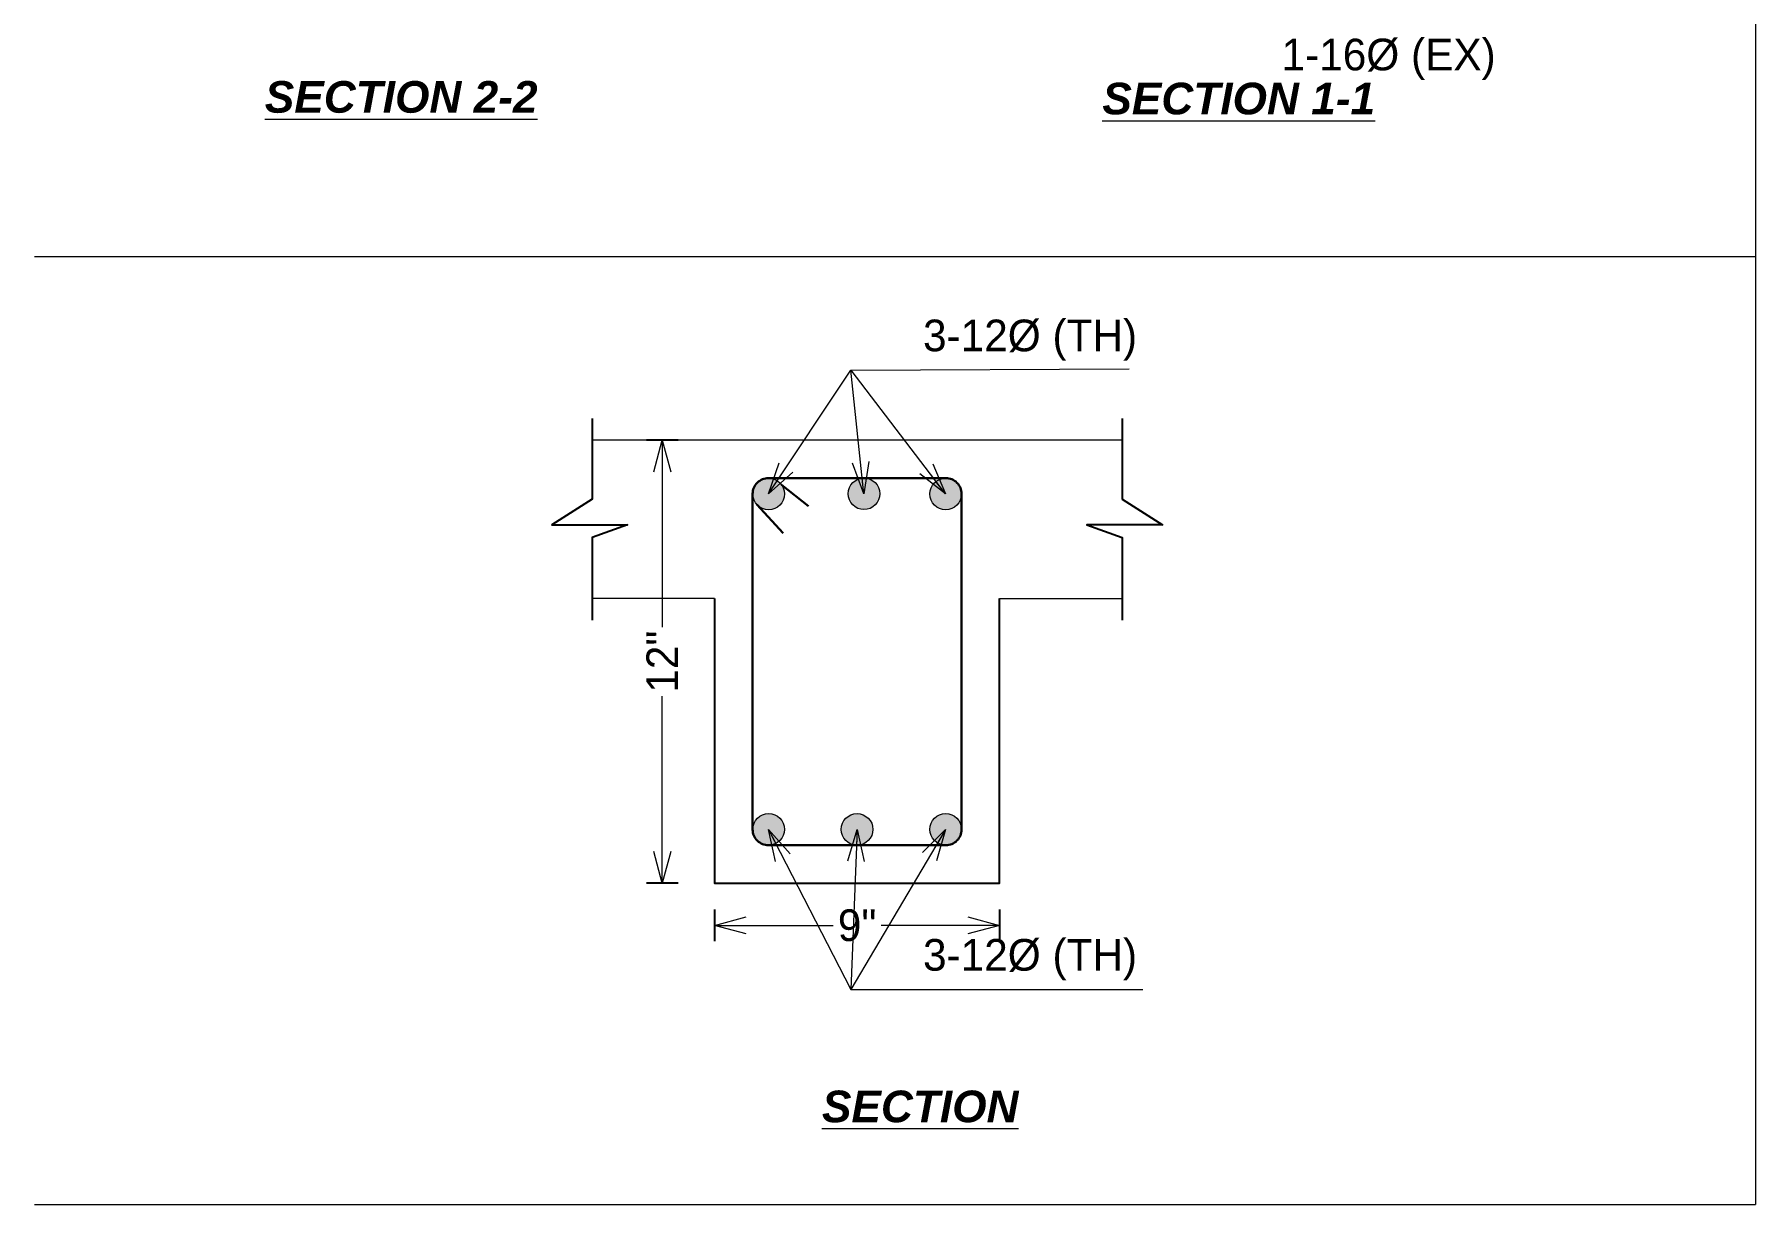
# Model space of a CAD drawing. Header units: inches. Extents: x -2812 to 9774, y -15726 to -746.
# Drawn here: x -2427.7 to -2318.9, y -15529.8 to -15455.9 of the extents above; entities that cross this region are included whole.
import ezdxf

# ---------------------------------------------------------------- set-up
doc = ezdxf.new("R2010")
doc.units = ezdxf.units.IN
doc.header["$LTSCALE"] = 17
doc.header["$MEASUREMENT"] = 0
for name, color, linetype, lineweight in [('1', 7, 'Continuous', 25), ('Hatch Pcc', 132, 'Continuous', 15), ('LIGHT', 255, 'Continuous', 5), ('Line 3', 250, 'Continuous', 18), ('Profile ele', 4, 'Continuous', 25), ('Rebar', 250, 'Continuous', 30), ('reinforcement', 2, 'Continuous', 30), ('STIRRUPS', 4, 'Continuous', 30), ('Text 1', 251, 'Continuous', 20)]:
    doc.layers.add(name, color=color, linetype=linetype, lineweight=lineweight)
doc.layers.add('Beam', color=1, linetype='Continuous')
doc.dimstyles.new('Dim 2', dxfattribs={"dimtxt": 4, "dimasz": 3, "dimexe": 2, "dimexo": 2, "dimgap": 0.09, "dimtad": 0, "dimdec": 0, "dimzin": 0, "dimdsep": 46, "dimlunit": 3, "dimtxsty": 'Standard', "dimcen": 0.09, "dimclrd": 256, "dimclre": 256, "dimclrt": 3, "dimadec": 0, "dimazin": 0, "dimtfac": 1, "dimtdec": 0, "dimtofl": 0, "dimtmove": 0, "dimatfit": 3, "dimfxl": 2, "dimfxlon": 1, "dimtolj": 1, "dimtzin": 0, "dimlwd": 5, "dimarcsym": 0})
doc.dimstyles.new('Extra Dim 2 small', dxfattribs={"dimtxt": 1, "dimasz": 1, "dimexe": 0.5, "dimexo": 0.5, "dimgap": 0.09, "dimtad": 0, "dimdec": 0, "dimzin": 0, "dimdsep": 46, "dimlunit": 3, "dimtxsty": 'Standard', "dimblk": 'OPEN30', "dimcen": 0.09, "dimclrd": 256, "dimclre": 256, "dimclrt": 3, "dimadec": 0, "dimazin": 0, "dimtfac": 1, "dimtdec": 0, "dimtofl": 0, "dimtmove": 2, "dimatfit": 3, "dimldrblk": 'OPEN30', "dimfxl": 0.5, "dimfxlon": 1, "dimtolj": 1, "dimtzin": 0, "dimlwd": 5, "dimarcsym": 0})

# ---------------------------------------------------------------- blocks, each defined once
blk = doc.blocks.new('_Open30')
at = {"color": 0, "linetype": 'ByBlock', "lineweight": -2}
for p, q in [((-1, 0.268), (0, 0)), ((0, 0), (-1, -0.268)), ((0, 0), (-1, 0))]:
    blk.add_line(p, q, dxfattribs=at)
blk = doc.blocks.new('*D2509')
at = {"layer": '1', "lineweight": -2, "ltscale": 0.09, "transparency": 16777216}
for p, q in [((64420.027, -62463.668), (64419.027, -62463.668)), ((64420.027, -62477.668), (64419.027, -62477.668))]:
    blk.add_line(p, q, dxfattribs=at)
at = {"layer": '1', "lineweight": 5, "ltscale": 0.09, "transparency": 16777216}
for p, q in [((64419.527, -62464.668), (64419.527, -62469.578)), ((64419.527, -62476.668), (64419.527, -62471.758))]:
    blk.add_line(p, q, dxfattribs=at)
at = {"layer": 'Defpoints', "color": 0, "ltscale": 0.09, "transparency": 16777216}
for p in [(64419.527, -62463.668), (64421.182, -62463.668), (64421.182, -62477.668)]:
    blk.add_point(p, dxfattribs=at)
at = {"layer": '1', "lineweight": 5, "ltscale": 0.09, "transparency": 16777216}
for p, rotation in [((64419.527, -62463.668), 90), ((64419.527, -62477.668), 270)]:
    blk.add_blockref('_Open30', p, dxfattribs=dict(at, rotation=rotation))
at = {"layer": '1', "color": 3, "ltscale": 0.09, "transparency": 16777216, "insert": (64419.527, -62470.668), "char_height": 1, "attachment_point": 5, "rotation": 90}
blk.add_mtext('\\A1;12"', dxfattribs=at)
blk = doc.blocks.new('*D2510')
at = {"layer": '1', "lineweight": -2, "ltscale": 0.09, "transparency": 16777216}
for p, q in [((64421.182, -62478.499), (64421.182, -62479.499)), ((64430.182, -62478.499), (64430.182, -62479.499))]:
    blk.add_line(p, q, dxfattribs=at)
at = {"layer": '1', "lineweight": 5, "ltscale": 0.09, "transparency": 16777216}
for p, q in [((64422.182, -62478.999), (64424.926, -62478.999)), ((64429.182, -62478.999), (64426.439, -62478.999))]:
    blk.add_line(p, q, dxfattribs=at)
at = {"layer": 'Defpoints', "color": 0, "ltscale": 0.09, "transparency": 16777216}
for p in [(64421.182, -62477.668), (64430.182, -62477.668), (64430.182, -62478.999)]:
    blk.add_point(p, dxfattribs=at)
at = {"layer": '1', "lineweight": 5, "ltscale": 0.09, "transparency": 16777216, "rotation": 180}
blk.add_blockref('_Open30', (64421.182, -62478.999), dxfattribs=at)
at = {"layer": '1', "lineweight": 5, "ltscale": 0.09, "transparency": 16777216}
blk.add_blockref('_Open30', (64430.182, -62478.999), dxfattribs=at)
at = {"layer": '1', "color": 3, "ltscale": 0.09, "transparency": 16777216, "insert": (64425.682, -62478.999), "char_height": 1, "attachment_point": 5}
blk.add_mtext('\\A1;9"', dxfattribs=at)
blk = doc.blocks.new('*D2511')
at = {"layer": '1', "lineweight": -2, "ltscale": 0.09, "transparency": 16777216}
for p, q in [((64421.182, -62478.499), (64421.182, -62479.499)), ((64430.182, -62478.499), (64430.182, -62479.499))]:
    blk.add_line(p, q, dxfattribs=at)
at = {"layer": '1', "lineweight": 5, "ltscale": 0.09, "transparency": 16777216}
for p, q in [((64422.182, -62478.999), (64424.926, -62478.999)), ((64429.182, -62478.999), (64426.439, -62478.999))]:
    blk.add_line(p, q, dxfattribs=at)
at = {"layer": 'Defpoints', "color": 0, "ltscale": 0.09, "transparency": 16777216}
for p in [(64421.182, -62477.668), (64430.182, -62477.668), (64430.182, -62478.999)]:
    blk.add_point(p, dxfattribs=at)
at = {"layer": '1', "lineweight": 5, "ltscale": 0.09, "transparency": 16777216, "rotation": 180}
blk.add_blockref('_Open30', (64421.182, -62478.999), dxfattribs=at)
at = {"layer": '1', "lineweight": 5, "ltscale": 0.09, "transparency": 16777216}
blk.add_blockref('_Open30', (64430.182, -62478.999), dxfattribs=at)
at = {"layer": '1', "color": 3, "ltscale": 0.09, "transparency": 16777216, "insert": (64425.682, -62478.999), "char_height": 1, "attachment_point": 5}
blk.add_mtext('\\A1;9"', dxfattribs=at)
blk = doc.blocks.new('25')
at = {"layer": 'reinforcement'}
h = blk.add_hatch(color=6, dxfattribs=at)
h.dxf.hatch_style = 1
h.paths.add_polyline_path([(64423.39, -62465.37, 1), (64422.39, -62465.37, 1)])
h = blk.add_hatch(color=6, dxfattribs=at)
h.dxf.hatch_style = 1
h.paths.add_polyline_path([(64423.39, -62465.37, 1), (64422.39, -62465.37, 1)])
h = blk.add_hatch(color=6, dxfattribs=at)
h.dxf.hatch_style = 1
h.paths.add_polyline_path([(64426.398, -62465.366, 1), (64425.398, -62465.366, 1)])
h = blk.add_hatch(color=6, dxfattribs=at)
h.dxf.hatch_style = 1
h.paths.add_polyline_path([(64428.977, -62465.371, 1), (64427.977, -62465.371, 1)])
h = blk.add_hatch(color=6, dxfattribs=at)
h.dxf.hatch_style = 1
h.paths.add_polyline_path([(64428.977, -62465.371, 1), (64427.977, -62465.371, 1)])
h = blk.add_hatch(color=6, dxfattribs=at)
h.dxf.hatch_style = 1
h.paths.add_polyline_path([(64423.39, -62475.966, -1), (64422.39, -62475.966, -1)])
h = blk.add_hatch(color=6, dxfattribs=at)
h.dxf.hatch_style = 1
h.paths.add_polyline_path([(64423.39, -62475.966, -1), (64422.39, -62475.966, -1)])
h = blk.add_hatch(color=6, dxfattribs=at)
h.dxf.hatch_style = 1
h.paths.add_polyline_path([(64426.182, -62475.968, -1), (64425.182, -62475.968, -1)])
h = blk.add_hatch(color=6, dxfattribs=at)
h.dxf.hatch_style = 1
h.paths.add_polyline_path([(64428.977, -62475.966, -1), (64427.977, -62475.966, -1)])
h = blk.add_hatch(color=6, dxfattribs=at)
h.dxf.hatch_style = 1
h.paths.add_polyline_path([(64428.977, -62475.966, -1), (64427.977, -62475.966, -1)])
at = {"layer": '1', "ltscale": 0.09}
for points in [[(64417.313, -62462.984), (64417.313, -62463.668), (64417.313, -62465.538), (64416.038, -62466.345), (64418.426, -62466.345), (64417.313, -62466.748), (64417.313, -62468.668), (64417.313, -62469.359)], [(64434.051, -62462.984), (64434.051, -62463.668), (64434.051, -62465.538), (64435.326, -62466.345), (64432.939, -62466.345), (64434.051, -62466.748), (64434.051, -62468.668), (64434.051, -62469.359)], [(64434.051, -62462.984), (64434.051, -62463.668), (64434.051, -62465.538), (64435.326, -62466.345), (64432.939, -62466.345), (64434.051, -62466.748), (64434.051, -62468.668), (64434.051, -62469.359)]]:
    blk.add_lwpolyline(points, dxfattribs=at)
at = {"layer": 'Beam', "ltscale": 0.09}
blk.add_lwpolyline([(64421.182, -62468.668), (64421.182, -62477.668), (64430.182, -62477.668), (64430.182, -62468.668)], dxfattribs=at)
blk.add_lwpolyline([(64421.182, -62468.668), (64421.182, -62477.668), (64430.182, -62477.668), (64430.182, -62468.668)], dxfattribs=at)
at = {"layer": 'Hatch Pcc', "ltscale": 0.09}
for p, q in [((64454.058, -62368.072), (64454.058, -62487.814)), ((64399.696, -62457.868), (64454.058, -62457.868)), ((64399.696, -62487.814), (64454.058, -62487.814))]:
    blk.add_line(p, q, dxfattribs=at)
at = {"layer": 'LIGHT', "ltscale": 0.09}
for p, q in [((64421.182, -62468.668), (64417.313, -62468.668)), ((64421.182, -62468.668), (64417.313, -62468.668)), ((64430.182, -62468.668), (64434.051, -62468.668)), ((64430.182, -62468.668), (64434.051, -62468.668))]:
    blk.add_line(p, q, dxfattribs=at)
blk.add_lwpolyline([(64434.051, -62463.668), (64430.182, -62463.668), (64421.182, -62463.668), (64417.313, -62463.668)], dxfattribs=at)
blk.add_lwpolyline([(64434.051, -62463.668), (64430.182, -62463.668), (64421.182, -62463.668), (64417.313, -62463.668)], dxfattribs=at)
at = {"layer": 'Line 3'}
for centre in [(64422.89, -62465.37), (64422.89, -62465.37), (64425.898, -62465.366), (64428.477, -62465.371), (64428.477, -62465.371), (64422.89, -62475.966), (64422.89, -62475.966), (64425.682, -62475.968), (64428.477, -62475.966), (64428.477, -62475.966)]:
    blk.add_circle(centre, 0.5, dxfattribs=at)
at = {"layer": 'Rebar', "ltscale": 20}
blk.add_line((64422.882, -62464.868), (64428.482, -62464.868), dxfattribs=at)
blk.add_line((64422.882, -62464.868), (64428.482, -62464.868), dxfattribs=at)
at = {"layer": 'STIRRUPS', "ltscale": 0.09}
for p, q in [((64423.295, -62465.078), (64424.144, -62465.752)), ((64423.295, -62465.078), (64424.144, -62465.752)), ((64422.516, -62465.702), (64423.345, -62466.608)), ((64422.516, -62465.702), (64423.345, -62466.608))]:
    blk.add_line(p, q, dxfattribs=at)
blk.add_lwpolyline([(64422.882, -62476.468), (64428.482, -62476.468, 0.414214), (64428.982, -62475.968), (64428.982, -62465.368, 0.414214), (64428.482, -62464.868), (64422.882, -62464.868, 0.414214), (64422.382, -62465.368), (64422.382, -62475.968, 0.414214)], format="xyb", close=True, dxfattribs=at)
blk.add_lwpolyline([(64422.882, -62476.468), (64428.482, -62476.468, 0.414214), (64428.982, -62475.968), (64428.982, -62465.368, 0.414214), (64428.482, -62464.868), (64422.882, -62464.868, 0.414214), (64422.382, -62465.368), (64422.382, -62475.968, 0.414214)], format="xyb", close=True, dxfattribs=at)
at = {"layer": 'Text 1', "ltscale": 0.09, "char_height": 1}
for s, width, heights, insert, attachment_point in [('1-16%%C (EX)', 26.21505, [0], (64439.089, -62452.292), 7), ('{\\fArial|b1|i1|c0|p34;\\LSECTION 2-2}', 17.41224, [1.217], (64406.973, -62452.33), 1), ('\\pt9;{\\fArial|b1|i1|c0|p34;\\LSECTION 1-1}', 17.41224, [1.217], (64433.427, -62452.381), 1), ('3-12%%C (TH)', 26.21505, [0], (64427.764, -62461.165), 7), ('3-12%%C (TH)', 26.21505, [0], (64427.764, -62480.729), 7), ('{\\fArial|b1|i1|c0|p34;\\LSECTION }', 17.41224, [1.217], (64424.571, -62484.216), 1)]:
    blk.add_mtext_dynamic_manual_height_columns(s, width=width, gutter_width=1, heights=heights, dxfattribs=dict(at, insert=insert, attachment_point=attachment_point))
at = {"layer": '1', "ltscale": 0.09}
dim = blk.add_linear_dim(base=(64419.527, -62463.668), p1=(64421.182, -62477.668), p2=(64421.182, -62463.668), angle=90, text='12"', dimstyle='Extra Dim 2 small', dxfattribs=at)
dim.commit()
dim.dimension.update_dxf_attribs({"geometry": '*D2509', "text_midpoint": (64419.527, -62470.668)})
for picture in ['*D2510', '*D2511']:
    dim = blk.add_linear_dim(base=(64430.182, -62478.999), p1=(64421.182, -62477.668), p2=(64430.182, -62477.668), dimstyle='Extra Dim 2 small', dxfattribs=at)
    dim.commit()
    dim.dimension.update_dxf_attribs({"geometry": picture, "text_midpoint": (64425.682, -62478.999)})
at = {"layer": 'Line 3', "ltscale": 0.09}
for points, override in [([(64422.882, -62465.368), (64425.482, -62461.463), (64434.276, -62461.415)], {"dimasz": 1, "dimldrblk": 'Open30'}), ([(64422.882, -62465.368), (64425.482, -62461.463), (64434.276, -62461.415)], {"dimasz": 1, "dimldrblk": 'Open30'}), ([(64425.898, -62465.366), (64425.488, -62461.46)], {"dimasz": 1, "dimgap": 0.09, "dimtad": 0, "dimldrblk": 'Open30'}), ([(64428.477, -62465.371), (64425.489, -62461.463)], {"dimasz": 1, "dimldrblk": 'Open30'}), ([(64428.477, -62465.371), (64425.489, -62461.463)], {"dimasz": 1, "dimldrblk": 'Open30'}), ([(64422.882, -62475.968), (64425.482, -62481.027), (64434.703, -62481.027)], {"dimasz": 1, "dimldrblk": 'Open30'}), ([(64422.882, -62475.968), (64425.482, -62481.027), (64434.703, -62481.027)], {"dimasz": 1, "dimldrblk": 'Open30'}), ([(64428.477, -62475.966), (64425.482, -62481.027)], {"dimasz": 1, "dimldrblk": 'Open30'}), ([(64428.477, -62475.966), (64425.482, -62481.027)], {"dimasz": 1, "dimldrblk": 'Open30'}), ([(64425.682, -62475.968), (64425.482, -62481.027)], {"dimasz": 1, "dimgap": 0.09, "dimtad": 0, "dimldrblk": 'Open30'})]:
    blk.add_leader(points, dimstyle='Dim 2', override=override, dxfattribs=at)

msp = doc.modelspace()

# ---------------------------------------------------------------- block references
at = {"layer": 'Profile ele', "xscale": 2, "yscale": 2, "zscale": 2}
msp.add_blockref('25', (-131227.06, 109445.85), dxfattribs=at)

doc.saveas('drawing.dxf')
